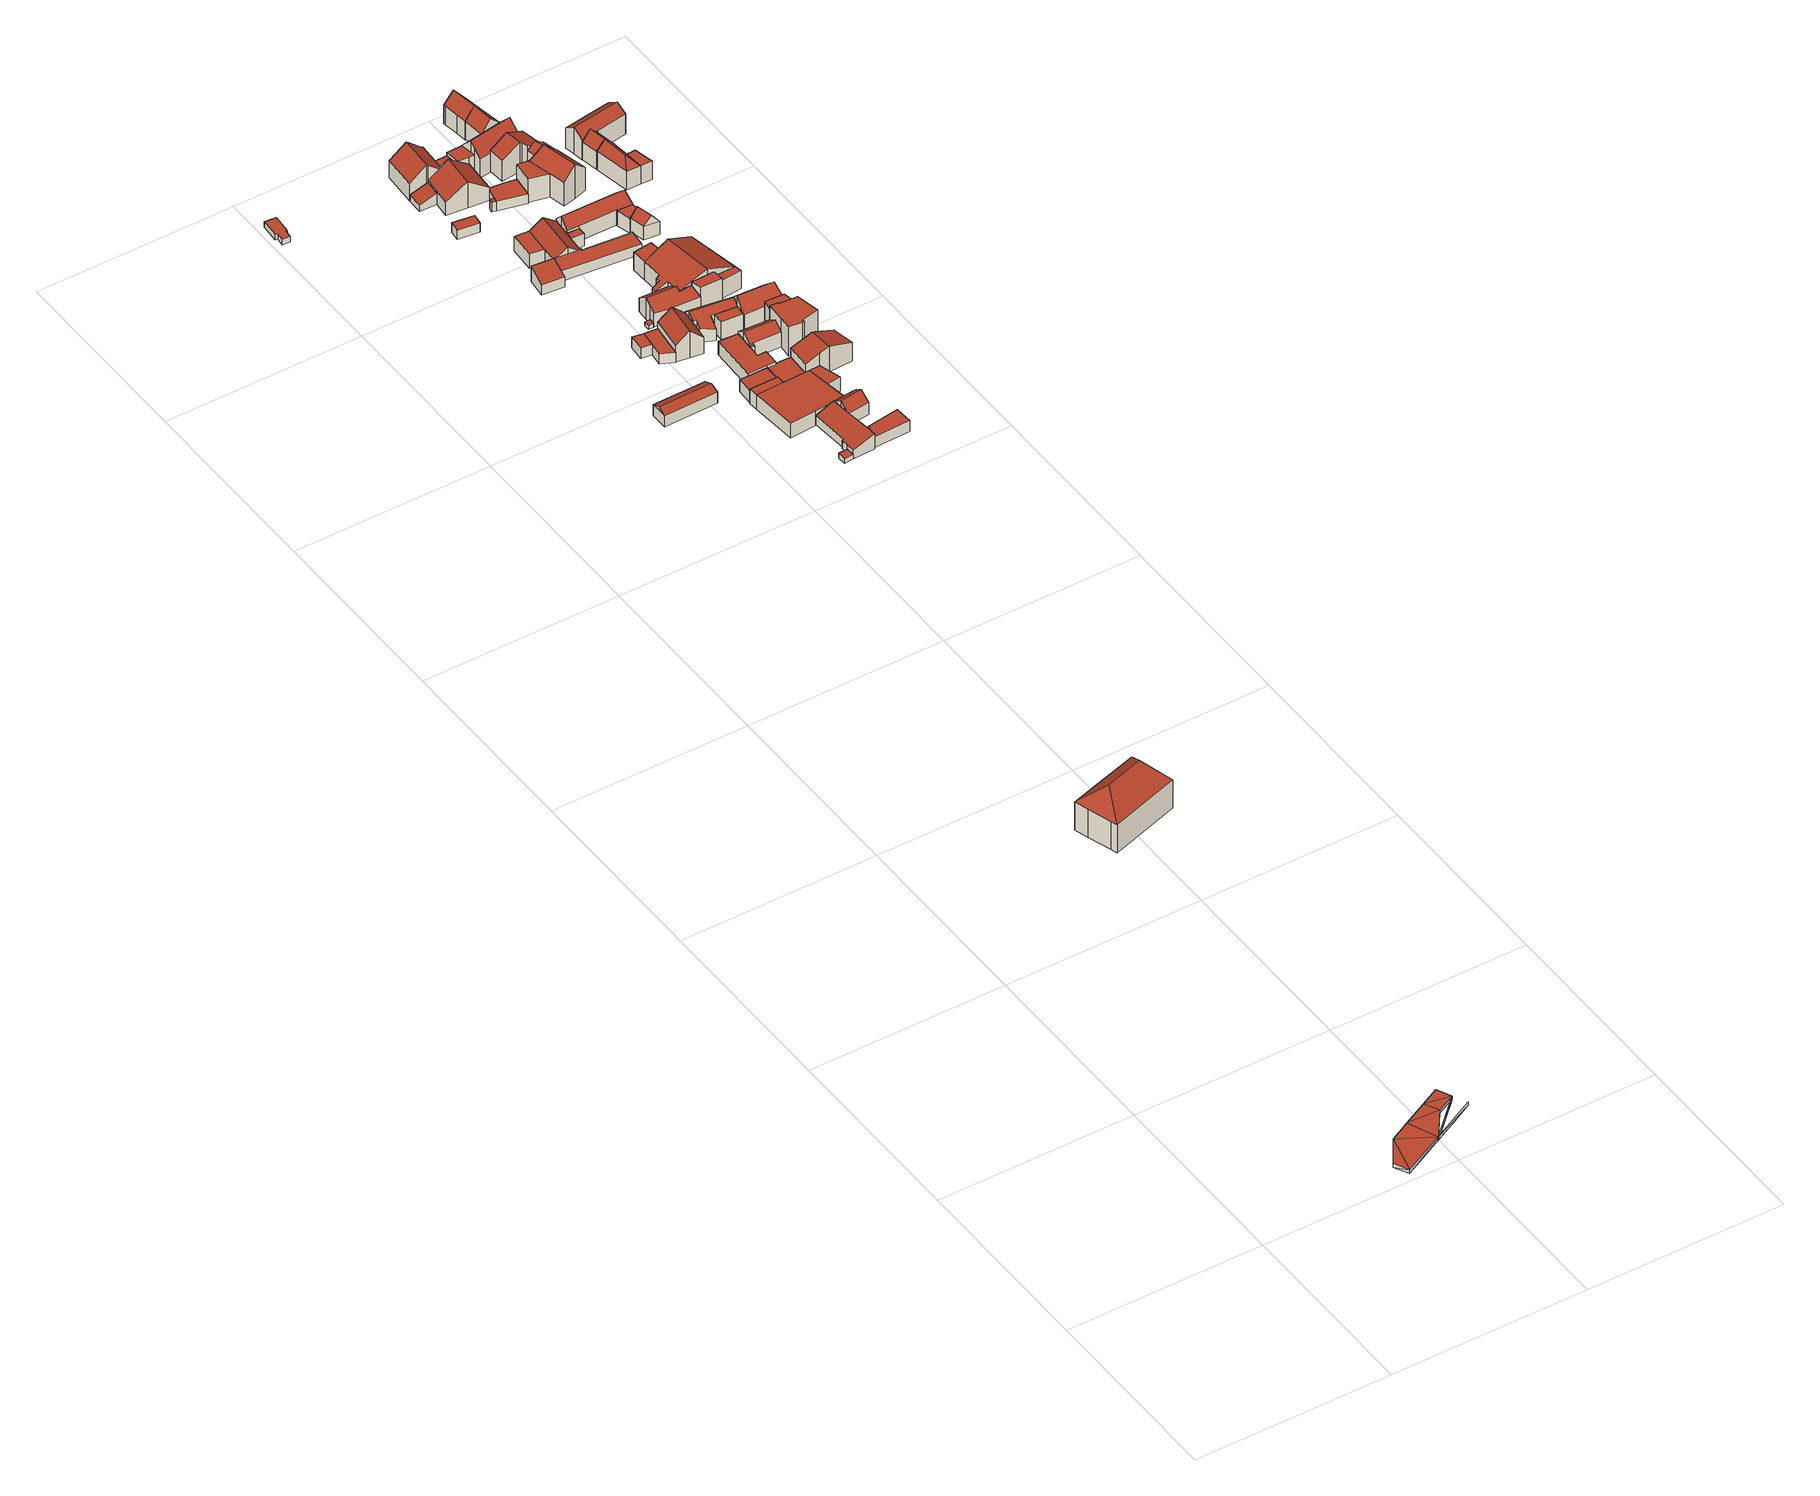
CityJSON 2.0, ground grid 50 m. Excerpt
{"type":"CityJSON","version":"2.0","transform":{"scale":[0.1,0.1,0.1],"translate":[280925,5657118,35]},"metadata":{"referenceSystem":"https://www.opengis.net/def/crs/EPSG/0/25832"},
"CityObjects":{
"building1":{"type":"Building","attributes":{"Geometrietyp2DReferenz":"2000","Gemeindeschluessel":"05370024","function":"53001_1800","roofType":"9999","measuredHeight":1},"geometry":[{"type":"MultiSurface","lod":"2","boundaries":[[[0,1,2]],[[1,3,2]],[[4,5,0]],[[5,1,0]],[[6,7,4]],[[7,5,4]],[[8,9,6]],[[9,7,6]],[[10,11,8]],[[11,9,8]],[[12,13,10]],[[13,11,10]],[[14,15,12]],[[15,13,12]],[[16,17,14]],[[17,15,14]],[[18,19,16]],[[19,17,16]],[[2,3,18]],[[3,19,18]],[[9,11,13]],[[9,13,1]],[[1,13,15]],[[1,15,20]],[[20,15,17]],[[20,17,3]],[[3,17,19]],[[8,12,10]],[[8,0,12]],[[0,14,12]],[[0,21,14]],[[21,16,14]],[[21,2,16]],[[2,18,16]]],"semantics":{"surfaces":[{"type":"WallSurface"},{"type":"GroundSurface"},{"type":"RoofSurface"}],"values":[0,0,0,0,0,0,0,0,0,0,0,0,0,0,0,0,0,0,0,0,1,1,1,1,1,1,1,2,2,2,2,2,2,2]}}]},
"building2":{"type":"Building","attributes":{"Geometrietyp2DReferenz":"3000","Gemeindeschluessel":"05370024","function":"31001_2724","roofType":"3200","measuredHeight":13.13},"address":[{"country":"Germany","locality":"Selfkant","thoroughfareNumber":"1","thoroughfareName":"Zum Haus Millen"}],"geometry":[{"type":"Solid","lod":"2","boundaries":[[[[22,23,24,25]],[[26,27,23,22]],[[28,29,27,26]],[[30,31,29,28]],[[32,33,31,30]],[[34,35,33,32]],[[25,24,35,34]],[[36,25,34,37]],[[34,32,37]],[[37,32,30,28,36]],[[28,26,22,25,36]],[[23,27,29,31,33,35,24]]]],"semantics":{"surfaces":[{"type":"WallSurface"},{"type":"RoofSurface"},{"type":"GroundSurface"}],"values":[[0,0,0,0,0,0,0,1,1,1,1,2]]}}]},
"building3":{"type":"Building","attributes":{"Geometrietyp2DReferenz":"3000","Gemeindeschluessel":"05370024","function":"31001_2723","roofType":"1000","measuredHeight":1.48},"address":[{"country":"Germany","locality":"Selfkant","thoroughfareNumber":"59","thoroughfareName":"Von-Byland-Straße"}],"geometry":[{"type":"Solid","lod":"2","boundaries":[[[[38,39,40,41]],[[42,43,39,38]],[[44,45,43,42]],[[46,47,45,44]],[[48,49,47,46]],[[50,51,49,48]],[[52,53,51,50]],[[41,40,53,52]],[[50,48,46,44,42,38,41,52]],[[39,43,45,47,49,51,53,40]]]],"semantics":{"surfaces":[{"type":"WallSurface"},{"type":"RoofSurface"},{"type":"GroundSurface"}],"values":[[0,0,0,0,0,0,0,0,1,2]]}}]},
"building4":{"type":"Building","attributes":{"Geometrietyp2DReferenz":"3000","Gemeindeschluessel":"05370024","function":"31001_2724","roofType":"3100","measuredHeight":4.02},"address":[{"country":"Germany","locality":"Selfkant","thoroughfareNumber":"47","thoroughfareName":"Von-Byland-Straße"}],"geometry":[{"type":"Solid","lod":"2","boundaries":[[[[54,55,56,57]],[[58,59,55,54]],[[60,61,59,58]],[[57,56,61,60]],[[54,62,58]],[[60,63,57]],[[57,63,62,54]],[[58,62,63,60]],[[55,59,61,56]]]],"semantics":{"surfaces":[{"type":"WallSurface"},{"type":"RoofSurface"},{"type":"GroundSurface"}],"values":[[0,0,0,0,0,0,1,1,2]]}}]},
"building5":{"type":"Building","attributes":{"Geometrietyp2DReferenz":"3000","Gemeindeschluessel":"05370024","function":"31001_2724","roofType":"1000","measuredHeight":2.86},"address":[{"country":"Germany","locality":"Selfkant","thoroughfareNumber":"49","thoroughfareName":"Von-Byland-Straße"}],"geometry":[{"type":"Solid","lod":"2","boundaries":[[[[64,65,66,67]],[[68,69,65,64]],[[70,71,69,68]],[[67,66,71,70]],[[68,64,67,70]],[[65,69,71,66]]]],"semantics":{"surfaces":[{"type":"WallSurface"},{"type":"RoofSurface"},{"type":"GroundSurface"}],"values":[[0,0,0,0,1,2]]}}]},
"building6":{"type":"Building","attributes":{"Geometrietyp2DReferenz":"3000","Gemeindeschluessel":"05370024","function":"31001_2724","roofType":"1000","measuredHeight":1.24},"address":[{"country":"Germany","locality":"Selfkant","thoroughfareNumber":"43","thoroughfareName":"Von-Byland-Straße"}],"geometry":[{"type":"Solid","lod":"2","boundaries":[[[[72,73,74,75]],[[76,77,73,72]],[[78,79,77,76]],[[75,74,79,78]],[[76,72,75,78]],[[73,77,79,74]]]],"semantics":{"surfaces":[{"type":"WallSurface"},{"type":"RoofSurface"},{"type":"GroundSurface"}],"values":[[0,0,0,0,1,2]]}}]},
"building7":{"type":"Building","attributes":{"Geometrietyp2DReferenz":"3000","Gemeindeschluessel":"05370024","function":"51009_1610","roofType":"1000","measuredHeight":2.79},"geometry":[{"type":"Solid","lod":"2","boundaries":[[[[80,81,82,83]],[[84,85,81,80]],[[70,86,85,84]],[[68,87,86,70]],[[83,82,87,68]],[[70,84,80,83,68]],[[81,85,86,87,82]]]],"semantics":{"surfaces":[{"type":"WallSurface"},{"type":"RoofSurface"},{"type":"GroundSurface"}],"values":[[0,0,0,0,0,1,2]]}}]},
"building8":{"type":"Building","attributes":{"Geometrietyp2DReferenz":"3000","Gemeindeschluessel":"05370024","function":"31001_2724","roofType":"2100","measuredHeight":4.51},"address":[{"country":"Germany","locality":"Selfkant","thoroughfareNumber":"51","thoroughfareName":"Von-Byland-Straße"}],"geometry":[{"type":"Solid","lod":"2","boundaries":[[[[88,89,90,91]],[[92,93,89,88]],[[94,95,93,92]],[[96,97,95,94]],[[91,90,97,96]],[[94,92,88,91,96]],[[89,93,95,97,90]]]],"semantics":{"surfaces":[{"type":"WallSurface"},{"type":"RoofSurface"},{"type":"GroundSurface"}],"values":[[0,0,0,0,0,1,2]]}}]},
"building9":{"type":"Building","attributes":{"Geometrietyp2DReferenz":"3000","Gemeindeschluessel":"05370024","function":"31001_2723","roofType":"1000","measuredHeight":3.32},"address":[{"country":"Germany","locality":"Selfkant","thoroughfareNumber":"45","thoroughfareName":"Von-Byland-Straße"}],"geometry":[{"type":"Solid","lod":"2","boundaries":[[[[98,99,100,101]],[[102,103,99,98]],[[104,105,103,102]],[[106,107,105,104]],[[101,100,107,106]],[[104,102,98,101,106]],[[99,103,105,107,100]]]],"semantics":{"surfaces":[{"type":"WallSurface"},{"type":"RoofSurface"},{"type":"GroundSurface"}],"values":[[0,0,0,0,0,1,2]]}}]},
"building10":{"type":"Building","attributes":{"Geometrietyp2DReferenz":"3000","Gemeindeschluessel":"05370024","function":"31001_2463","roofType":"1000","measuredHeight":2.64},"address":[{"country":"Germany","locality":"Selfkant","thoroughfareNumber":"55","thoroughfareName":"Von-Byland-Straße"}],"geometry":[{"type":"Solid","lod":"2","boundaries":[[[[108,109,110,111]],[[112,113,109,108]],[[114,115,113,112]],[[111,110,115,114]],[[112,108,111,114]],[[109,113,115,110]]]],"semantics":{"surfaces":[{"type":"WallSurface"},{"type":"RoofSurface"},{"type":"GroundSurface"}],"values":[[0,0,0,0,1,2]]}}]},
"building11":{"type":"Building","attributes":{"Geometrietyp2DReferenz":"3000","Gemeindeschluessel":"05370024","function":"31001_2721","roofType":"3100","measuredHeight":7.62},"address":[{"country":"Germany","locality":"Selfkant","thoroughfareNumber":"49","thoroughfareName":"Von-Byland-Straße"}],"geometry":[{"type":"Solid","lod":"2","boundaries":[[[[116,117,118,119]],[[120,121,117,116]],[[122,123,121,120]],[[124,125,123,122]],[[126,127,125,124]],[[128,129,127,126]],[[119,118,129,128]],[[128,126,124,122,119]],[[120,116,119,122]],[[117,121,123,125,127,129,118]]]],"semantics":{"surfaces":[{"type":"WallSurface"},{"type":"RoofSurface"},{"type":"GroundSurface"}],"values":[[0,0,0,0,0,0,0,1,1,2]]}}]},
"building12":{"type":"Building","attributes":{"Geometrietyp2DReferenz":"3000","Gemeindeschluessel":"05370024","function":"31001_2724","roofType":"2100","measuredHeight":4.19},"address":[{"country":"Germany","locality":"Selfkant","thoroughfareNumber":"43","thoroughfareName":"Von-Byland-Straße"}],"geometry":[{"type":"Solid","lod":"2","boundaries":[[[[130,131,132,133]],[[134,135,131,130]],[[136,137,135,134]],[[138,139,137,136]],[[140,141,139,138]],[[142,143,141,140]],[[144,145,143,142]],[[146,147,145,144]],[[133,132,147,146]],[[144,142,140,138,136,134,130,133,146]],[[131,135,137,139,141,143,145,147,132]]]],"semantics":{"surfaces":[{"type":"WallSurface"},{"type":"RoofSurface"},{"type":"GroundSurface"}],"values":[[0,0,0,0,0,0,0,0,0,1,2]]}}]},
"building13":{"type":"Building","attributes":{"Geometrietyp2DReferenz":"3000","Gemeindeschluessel":"05370024","function":"31001_2724","roofType":"9999","measuredHeight":1.06},"address":[{"country":"Germany","locality":"Selfkant","thoroughfareNumber":"51","thoroughfareName":"Von-Byland-Straße"}],"geometry":[{"type":"Solid","lod":"2","boundaries":[[[[148,149,150,151]],[[149,152,153,150]],[[148,154,152,149]],[[151,155,154,148]],[[150,153,155,151]],[[152,154,155,153]]]],"semantics":{"surfaces":[{"type":"RoofSurface"},{"type":"WallSurface"},{"type":"GroundSurface"}],"values":[[0,1,1,1,1,2]]}}]},
"building14":{"type":"Building","attributes":{"Geometrietyp2DReferenz":"3000","Gemeindeschluessel":"05370024","function":"31001_2724","roofType":"2100","measuredHeight":3.15},"address":[{"country":"Germany","locality":"Selfkant","thoroughfareNumber":"57","thoroughfareName":"Von-Byland-Straße"}],"geometry":[{"type":"Solid","lod":"2","boundaries":[[[[156,157,158,159]],[[160,161,157,156]],[[162,163,161,160]],[[159,158,163,162]],[[160,156,159,162]],[[157,161,163,158]]]],"semantics":{"surfaces":[{"type":"WallSurface"},{"type":"RoofSurface"},{"type":"GroundSurface"}],"values":[[0,0,0,0,1,2]]}}]},
"building15":{"type":"Building","attributes":{"Gemeindeschluessel":"05370024","Geometrietyp2DReferenz":"3000","function":"31001_2724"},"address":[{"country":"Germany","locality":"Selfkant","thoroughfareNumber":"45","thoroughfareName":"Von-Byland-Straße"}],"children":["building15-1","building15-2","building15-3"]},
"building15-1":{"type":"BuildingPart","attributes":{"roofType":"1000","measuredHeight":4.08},"parents":["building15"],"geometry":[{"type":"Solid","lod":"2","boundaries":[[[[164,165,166,167]],[[168,169,165,164]],[[170,171,169,168]],[[172,173,171,170]],[[174,175,176,177]],[[178,179,175,174]],[[167,166,180,181]],[[178,174,177,172,170,168,164,167,181]],[[165,169,171,173,176,175,179,180,166]],[[177,176,173,172]],[[181,180,179,178]]]],"semantics":{"surfaces":[{"type":"WallSurface"},{"type":"RoofSurface"},{"type":"GroundSurface"},{"type":"ClosureSurface"}],"values":[[0,0,0,0,0,0,0,1,2,3,3]]}}]},
"building15-2":{"type":"BuildingPart","attributes":{"roofType":"1000","measuredHeight":4.08},"parents":["building15"],"geometry":[{"type":"Solid","lod":"2","boundaries":[[[[182,183,184,185]],[[177,176,183,182]],[[185,184,173,172]],[[177,182,185,172]],[[183,176,173,184]],[[172,173,176,177]]]],"semantics":{"surfaces":[{"type":"WallSurface"},{"type":"RoofSurface"},{"type":"GroundSurface"},{"type":"ClosureSurface"}],"values":[[0,0,0,1,2,3]]}}]},
"building15-3":{"type":"BuildingPart","attributes":{"roofType":"1000","measuredHeight":4.08},"parents":["building15"],"geometry":[{"type":"Solid","lod":"2","boundaries":[[[[186,187,179,178]],[[188,189,187,186]],[[181,180,189,188]],[[188,186,178,181]],[[187,189,180,179]],[[178,179,180,181]]]],"semantics":{"surfaces":[{"type":"WallSurface"},{"type":"RoofSurface"},{"type":"GroundSurface"},{"type":"ClosureSurface"}],"values":[[0,0,0,1,2,3]]}}]},
"building16":{"type":"Building","attributes":{"Geometrietyp2DReferenz":"3000","Gemeindeschluessel":"05370024","function":"31001_2120","roofType":"1000","measuredHeight":3.76},"address":[{"country":"Germany","locality":"Selfkant","thoroughfareNumber":"47","thoroughfareName":"Von-Byland-Straße"}],"geometry":[{"type":"Solid","lod":"2","boundaries":[[[[190,191,192,193]],[[194,195,191,190]],[[196,197,195,194]],[[198,199,197,196]],[[200,201,199,198]],[[202,203,201,200]],[[204,205,203,202]],[[206,207,205,204]],[[208,209,207,206]],[[210,211,209,208]],[[193,192,211,210]],[[208,206,204,202,200,198,196,194,190,193,210]],[[191,195,197,199,201,203,205,207,209,211,192]]]],"semantics":{"surfaces":[{"type":"WallSurface"},{"type":"RoofSurface"},{"type":"GroundSurface"}],"values":[[0,0,0,0,0,0,0,0,0,0,0,1,2]]}}]},
"building17":{"type":"Building","attributes":{"Gemeindeschluessel":"05370024","Geometrietyp2DReferenz":"3000","function":"31001_2724"},"address":[{"country":"Germany","locality":"Selfkant","thoroughfareNumber":"53","thoroughfareName":"Von-Byland-Straße"}],"children":["building17-1","building17-2"]},
"building17-1":{"type":"BuildingPart","attributes":{"roofType":"3100","measuredHeight":6.55},"parents":["building17"],"geometry":[{"type":"Solid","lod":"2","boundaries":[[[[212,213,214,215]],[[216,217,213,212]],[[218,219,220,221]],[[222,223,219,218]],[[224,225,223,222]],[[226,227,225,224]],[[228,229,227,226]],[[215,214,229,228]],[[221,216,212,215,218]],[[228,226,224,222,218,215]],[[213,217,220,219,223,225,227,229,214]],[[221,220,217,216]]]],"semantics":{"surfaces":[{"type":"WallSurface"},{"type":"RoofSurface"},{"type":"GroundSurface"},{"type":"ClosureSurface"}],"values":[[0,0,0,0,0,0,0,0,1,1,2,3]]}}]},
"building17-2":{"type":"BuildingPart","attributes":{"roofType":"1000","measuredHeight":4.12},"parents":["building17"],"geometry":[{"type":"Solid","lod":"2","boundaries":[[[[230,231,232,233]],[[221,220,231,230]],[[233,232,217,216]],[[221,230,233,216]],[[231,220,217,232]],[[216,217,220,221]]]],"semantics":{"surfaces":[{"type":"WallSurface"},{"type":"RoofSurface"},{"type":"GroundSurface"},{"type":"ClosureSurface"}],"values":[[0,0,0,1,2,3]]}}]},
"building18":{"type":"Building","attributes":{"Geometrietyp2DReferenz":"3000","Gemeindeschluessel":"05370024","function":"31001_2723","roofType":"1000","measuredHeight":2.96},"address":[{"country":"Germany","locality":"Selfkant","thoroughfareNumber":"45","thoroughfareName":"Von-Byland-Straße"}],"geometry":[{"type":"Solid","lod":"2","boundaries":[[[[102,234,235,104]],[[236,237,234,102]],[[238,239,237,236]],[[240,241,239,238]],[[242,243,241,240]],[[244,245,243,242]],[[104,235,245,244]],[[242,240,238,236,102,104,244]],[[234,237,239,241,243,245,235]]]],"semantics":{"surfaces":[{"type":"WallSurface"},{"type":"RoofSurface"},{"type":"GroundSurface"}],"values":[[0,0,0,0,0,0,0,1,2]]}}]},
"building19":{"type":"Building","attributes":{"Geometrietyp2DReferenz":"3000","Gemeindeschluessel":"05370024","function":"31001_2120","roofType":"1000","measuredHeight":3.06},"address":[{"country":"Germany","locality":"Selfkant","thoroughfareNumber":"43","thoroughfareName":"Von-Byland-Straße"}],"geometry":[{"type":"Solid","lod":"2","boundaries":[[[[246,247,248,249]],[[250,251,247,246]],[[252,253,251,250]],[[254,255,253,252]],[[256,257,255,254]],[[249,248,257,256]],[[254,252,250,246,249,256]],[[247,251,253,255,257,248]]]],"semantics":{"surfaces":[{"type":"WallSurface"},{"type":"RoofSurface"},{"type":"GroundSurface"}],"values":[[0,0,0,0,0,0,1,2]]}}]},
"building20":{"type":"Building","attributes":{"Geometrietyp2DReferenz":"3000","Gemeindeschluessel":"05370024","function":"31001_2723","roofType":"3100","measuredHeight":5.3},"address":[{"country":"Germany","locality":"Selfkant","thoroughfareNumber":"43","thoroughfareName":"Von-Byland-Straße"}],"geometry":[{"type":"Solid","lod":"2","boundaries":[[[[258,259,260,261]],[[262,263,259,258]],[[264,265,263,262]],[[266,267,265,264]],[[268,269,267,266]],[[270,271,269,268]],[[272,273,271,270]],[[261,260,273,272]],[[268,266,264,262,258,270]],[[261,272,270,258]],[[259,263,265,267,269,271,273,260]]]],"semantics":{"surfaces":[{"type":"WallSurface"},{"type":"RoofSurface"},{"type":"GroundSurface"}],"values":[[0,0,0,0,0,0,0,0,1,1,2]]}}]},
"building21":{"type":"Building","attributes":{"Geometrietyp2DReferenz":"3000","Gemeindeschluessel":"05370024","function":"31001_2724","roofType":"1000","measuredHeight":3.64},"address":[{"country":"Germany","locality":"Selfkant","thoroughfareNumber":"47","thoroughfareName":"Von-Byland-Straße"}],"geometry":[{"type":"Solid","lod":"2","boundaries":[[[[274,275,276,277]],[[278,279,275,274]],[[280,281,279,278]],[[277,276,281,280]],[[278,274,277,280]],[[275,279,281,276]]]],"semantics":{"surfaces":[{"type":"WallSurface"},{"type":"RoofSurface"},{"type":"GroundSurface"}],"values":[[0,0,0,0,1,2]]}}]},
"building22":{"type":"Building","attributes":{"Gemeindeschluessel":"05370024","Geometrietyp2DReferenz":"3000","function":"31001_2724"},"address":[{"country":"Germany","locality":"Selfkant","thoroughfareNumber":"59","thoroughfareName":"Von-Byland-Straße"}],"children":["building22-1","building22-2"]},
"building22-1":{"type":"BuildingPart","attributes":{"roofType":"3100","measuredHeight":8.22},"parents":["building22"],"geometry":[{"type":"Solid","lod":"2","boundaries":[[[[282,283,157,284]],[[285,158,283,282]],[[286,287,158,285]],[[288,289,287,286]],[[290,291,289,288]],[[292,293,291,290]],[[294,295,293,292]],[[296,297,295,294]],[[298,299,297,296]],[[284,157,300,301]],[[288,286,285,282,290]],[[284,301,298,296,294,292,290,282]],[[283,158,287,289,291,293,295,297,299,300,157]],[[301,300,299,298]]]],"semantics":{"surfaces":[{"type":"WallSurface"},{"type":"RoofSurface"},{"type":"GroundSurface"},{"type":"ClosureSurface"}],"values":[[0,0,0,0,0,0,0,0,0,0,1,1,2,3]]}}]},
"building22-2":{"type":"BuildingPart","attributes":{"roofType":"1000","measuredHeight":4.81},"parents":["building22"],"geometry":[{"type":"Solid","lod":"2","boundaries":[[[[302,303,299,298]],[[304,305,303,302]],[[301,300,305,304]],[[302,298,301,304]],[[299,303,305,300]],[[298,299,300,301]]]],"semantics":{"surfaces":[{"type":"WallSurface"},{"type":"RoofSurface"},{"type":"GroundSurface"},{"type":"ClosureSurface"}],"values":[[0,0,0,1,2,3]]}}]},
"building23":{"type":"Building","attributes":{"Geometrietyp2DReferenz":"3000","Gemeindeschluessel":"05370024","function":"31001_2724","roofType":"3100","measuredHeight":6.03},"address":[{"country":"Germany","locality":"Selfkant","thoroughfareNumber":"51","thoroughfareName":"Von-Byland-Straße"}],"geometry":[{"type":"Solid","lod":"2","boundaries":[[[[306,307,308,309]],[[310,311,307,306]],[[312,313,311,310]],[[314,315,313,312]],[[316,317,315,314]],[[318,319,317,316]],[[320,321,319,318]],[[322,323,321,320]],[[324,325,323,322]],[[326,327,325,324]],[[309,308,327,326]],[[310,306,309,326,324,322,320,312]],[[318,316,314,312,320]],[[307,311,313,315,317,319,321,323,325,327,308]]]],"semantics":{"surfaces":[{"type":"WallSurface"},{"type":"RoofSurface"},{"type":"GroundSurface"}],"values":[[0,0,0,0,0,0,0,0,0,0,0,1,1,2]]}}]},
"building24":{"type":"Building","attributes":{"Geometrietyp2DReferenz":"3000","Gemeindeschluessel":"05370024","function":"31001_2721","roofType":"3100","measuredHeight":7.38},"address":[{"country":"Germany","locality":"Selfkant","thoroughfareNumber":"57","thoroughfareName":"Von-Byland-Straße"}],"geometry":[{"type":"Solid","lod":"2","boundaries":[[[[328,329,330,331]],[[332,333,329,328]],[[334,335,333,332]],[[336,337,335,334]],[[338,339,337,336]],[[340,341,339,338]],[[342,343,341,340]],[[344,345,343,342]],[[331,330,345,344]],[[334,332,328,331,336]],[[344,342,340,338,336,331]],[[329,333,335,337,339,341,343,345,330]]]],"semantics":{"surfaces":[{"type":"WallSurface"},{"type":"RoofSurface"},{"type":"GroundSurface"}],"values":[[0,0,0,0,0,0,0,0,0,1,1,2]]}}]},
"building25":{"type":"Building","attributes":{"Geometrietyp2DReferenz":"3000","Gemeindeschluessel":"05370024","function":"31001_2723","roofType":"1000","measuredHeight":2.7},"address":[{"country":"Germany","locality":"Selfkant","thoroughfareNumber":"55","thoroughfareName":"Von-Byland-Straße"}],"geometry":[{"type":"Solid","lod":"2","boundaries":[[[[346,347,348,349]],[[350,351,347,346]],[[352,353,351,350]],[[349,348,353,352]],[[350,346,349,352]],[[347,351,353,348]]]],"semantics":{"surfaces":[{"type":"WallSurface"},{"type":"RoofSurface"},{"type":"GroundSurface"}],"values":[[0,0,0,0,1,2]]}}]},
"building26":{"type":"Building","attributes":{"Gemeindeschluessel":"05370024","Geometrietyp2DReferenz":"3000","function":"31001_2724"},"address":[{"country":"Germany","locality":"Selfkant","thoroughfareNumber":"49","thoroughfareName":"Von-Byland-Straße"}],"children":["building26-1","building26-2"]},
"building26-1":{"type":"BuildingPart","attributes":{"roofType":"3100","measuredHeight":6.32},"parents":["building26"],"geometry":[{"type":"Solid","lod":"2","boundaries":[[[[354,355,356,357]],[[358,359,355,354]],[[360,361,359,358]],[[362,363,361,360]],[[364,365,363,362]],[[366,367,368,369]],[[370,371,367,366]],[[372,373,371,370]],[[374,375,373,372]],[[357,356,375,374]],[[357,374,372,370,366,369,364,362,354]],[[360,358,354,362]],[[355,359,361,363,365,368,367,371,373,375,356]],[[369,368,365,364]]]],"semantics":{"surfaces":[{"type":"WallSurface"},{"type":"RoofSurface"},{"type":"GroundSurface"},{"type":"ClosureSurface"}],"values":[[0,0,0,0,0,0,0,0,0,0,1,1,2,3]]}}]},
"building26-2":{"type":"BuildingPart","attributes":{"roofType":"1000","measuredHeight":5.01},"parents":["building26"],"geometry":[{"type":"Solid","lod":"2","boundaries":[[[[369,368,376,377]],[[378,379,365,364]],[[377,376,379,378]],[[364,369,377,378]],[[368,365,379,376]],[[364,365,368,369]]]],"semantics":{"surfaces":[{"type":"WallSurface"},{"type":"RoofSurface"},{"type":"GroundSurface"},{"type":"ClosureSurface"}],"values":[[0,0,0,1,2,3]]}}]},
"building27":{"type":"Building","attributes":{"Geometrietyp2DReferenz":"3000","Gemeindeschluessel":"05370024","function":"31001_2723","roofType":"2100","measuredHeight":4.24},"address":[{"country":"Germany","locality":"Selfkant","thoroughfareNumber":"51","thoroughfareName":"Von-Byland-Straße"}],"geometry":[{"type":"Solid","lod":"2","boundaries":[[[[380,381,382,94]],[[383,384,381,380]],[[385,386,384,383]],[[387,388,386,385]],[[389,390,388,387]],[[94,382,390,389]],[[387,385,383,380,94,389]],[[381,384,386,388,390,382]]]],"semantics":{"surfaces":[{"type":"WallSurface"},{"type":"RoofSurface"},{"type":"GroundSurface"}],"values":[[0,0,0,0,0,0,1,2]]}}]},
"building28":{"type":"Building","attributes":{"Geometrietyp2DReferenz":"3000","Gemeindeschluessel":"05370024","function":"31001_2723","roofType":"1000","measuredHeight":3.57},"address":[{"country":"Germany","locality":"Selfkant","thoroughfareNumber":"53","thoroughfareName":"Von-Byland-Straße"}],"geometry":[{"type":"Solid","lod":"2","boundaries":[[[[391,392,393,394]],[[395,396,392,391]],[[397,398,396,395]],[[394,393,398,397]],[[395,391,394,397]],[[392,396,398,393]]]],"semantics":{"surfaces":[{"type":"WallSurface"},{"type":"RoofSurface"},{"type":"GroundSurface"}],"values":[[0,0,0,0,1,2]]}}]},
"building29":{"type":"Building","attributes":{"Geometrietyp2DReferenz":"3000","Gemeindeschluessel":"05370024","function":"31001_2724","roofType":"1000","measuredHeight":2.75},"address":[{"country":"Germany","locality":"Selfkant","thoroughfareNumber":"55","thoroughfareName":"Von-Byland-Straße"}],"geometry":[{"type":"Solid","lod":"2","boundaries":[[[[399,400,351,350]],[[401,402,400,399]],[[403,404,402,401]],[[405,406,404,403]],[[352,353,406,405]],[[350,351,353,352]],[[405,403,401,399,350,352]],[[400,402,404,406,353,351]]]],"semantics":{"surfaces":[{"type":"WallSurface"},{"type":"RoofSurface"},{"type":"GroundSurface"}],"values":[[0,0,0,0,0,0,1,2]]}}]},
"building30":{"type":"Building","attributes":{"Gemeindeschluessel":"05370024","Geometrietyp2DReferenz":"3000","function":"31001_1010"},"address":[{"country":"Germany","locality":"Selfkant","thoroughfareNumber":"47","thoroughfareName":"Von-Byland-Straße"}],"children":["building30-1","building30-2"]},
"building30-1":{"type":"BuildingPart","attributes":{"roofType":"1000","measuredHeight":8.22},"parents":["building30"],"geometry":[{"type":"MultiSurface","lod":"2","boundaries":[[[407,408,409,410]],[[411,412,408,407]],[[413,414,412,411]],[[415,416,417,418]],[[419,420,416,415]],[[421,422,420,419]],[[423,424,422,421]],[[425,426,424,423]],[[427,428,426,425]],[[410,409,428,427]],[[425,423,421,419,415,418,413,411,407,410,427]],[[408,412,414,417,416,420,422,424,426,428,409]],[[413,418,429,430,431]],[[417,432,430,429]],[[431,430,432,414]]],"semantics":{"surfaces":[{"type":"WallSurface"},{"type":"RoofSurface"},{"type":"GroundSurface"},{"type":"ClosureSurface"}],"values":[0,0,0,0,0,0,0,0,0,0,1,2,0,3,3]}}]},
"building30-2":{"type":"BuildingPart","attributes":{"roofType":"3100","measuredHeight":5.86},"parents":["building30"],"geometry":[{"type":"Solid","lod":"2","boundaries":[[[[433,434,435,436]],[[437,438,434,433]],[[439,440,438,437]],[[441,442,440,439]],[[429,417,442,441]],[[436,435,414,431]],[[433,436,431,430,437]],[[429,441,439,437,430]],[[434,438,440,442,417,432,414,435]],[[430,432,417,429]],[[430,431,414,432]]]],"semantics":{"surfaces":[{"type":"WallSurface"},{"type":"RoofSurface"},{"type":"GroundSurface"},{"type":"ClosureSurface"}],"values":[[0,0,0,0,0,0,1,1,2,3,3]]}}]},
"building31":{"type":"Building","attributes":{"Geometrietyp2DReferenz":"3000","Gemeindeschluessel":"05370024","function":"31001_2723","roofType":"3100","measuredHeight":7.3},"address":[{"country":"Germany","locality":"Selfkant","thoroughfareNumber":"45","thoroughfareName":"Von-Byland-Straße"}],"geometry":[{"type":"Solid","lod":"2","boundaries":[[[[443,444,445,446]],[[447,448,444,443]],[[449,450,448,447]],[[451,452,450,449]],[[453,454,452,451]],[[455,456,454,453]],[[457,458,456,455]],[[446,445,458,457]],[[449,447,443,446,451]],[[457,455,453,451,446]],[[444,448,450,452,454,456,458,445]]]],"semantics":{"surfaces":[{"type":"WallSurface"},{"type":"RoofSurface"},{"type":"GroundSurface"}],"values":[[0,0,0,0,0,0,0,0,1,1,2]]}}]},
"building32":{"type":"Building","attributes":{"Gemeindeschluessel":"05370024","Geometrietyp2DReferenz":"3000","function":"31001_1010"},"address":[{"country":"Germany","locality":"Selfkant","thoroughfareNumber":"51","thoroughfareName":"Von-Byland-Straße"}],"children":["building32-1","building32-2","building32-3","building32-4"]},
"building32-1":{"type":"BuildingPart","attributes":{"roofType":"3100","measuredHeight":7.99},"parents":["building32"],"geometry":[{"type":"MultiSurface","lod":"2","boundaries":[[[459,460,461,462]],[[463,464,460,459]],[[316,465,464,463]],[[466,467,465,316]],[[468,469,467,466]],[[470,471,469,468]],[[472,473,471,470]],[[474,475,473,472]],[[476,477,478,479]],[[480,481,477,476]],[[482,483,481,480]],[[479,474,472,470,468,466,316,463,459,462,484,476]],[[482,480,476,484]],[[461,460,464,465,467,469,471,473,475,478,477,481,483,485]],[[484,462,486]],[[486,462,461,485]],[[479,487,474]],[[487,478,475,474]],[[484,486,488,489,482]],[[482,489,490,483]],[[489,488,486,485,490]]],"semantics":{"surfaces":[{"type":"WallSurface"},{"type":"RoofSurface"},{"type":"GroundSurface"},{"type":"ClosureSurface"}],"values":[0,0,0,0,0,0,0,0,0,0,0,1,1,2,0,3,0,3,0,3,3]}}]},
"building32-2":{"type":"BuildingPart","attributes":{"roofType":"1000","measuredHeight":5.13},"parents":["building32"],"geometry":[{"type":"Solid","lod":"2","boundaries":[[[[491,492,493,494]],[[487,478,492,491]],[[494,493,475,474]],[[487,491,494,474]],[[492,478,475,493]],[[487,474,475,478]]]],"semantics":{"surfaces":[{"type":"WallSurface"},{"type":"RoofSurface"},{"type":"GroundSurface"},{"type":"ClosureSurface"}],"values":[[0,0,0,1,2,3]]}}]},
"building32-3":{"type":"BuildingPart","attributes":{"roofType":"1000","measuredHeight":5.13},"parents":["building32"],"geometry":[{"type":"Solid","lod":"2","boundaries":[[[[495,496,483,482]],[[497,498,496,495]],[[495,482,489,497]],[[483,496,498,490]],[[489,482,483,490]],[[497,489,490,498]]]],"semantics":{"surfaces":[{"type":"WallSurface"},{"type":"RoofSurface"},{"type":"GroundSurface"},{"type":"ClosureSurface"}],"values":[[0,0,1,2,3,3]]}}]},
"building32-4":{"type":"BuildingPart","attributes":{"roofType":"1000","measuredHeight":6.34},"parents":["building32"],"geometry":[{"type":"MultiSurface","lod":"2","boundaries":[[[499,500,498,501]],[[502,503,500,499]],[[462,461,503,502]],[[499,501,488,462,502]],[[490,498,500,503,461]],[[462,486,485,461]],[[486,488,489,490,485]],[[488,501,497,489]],[[498,490,489,497]]],"semantics":{"surfaces":[{"type":"WallSurface"},{"type":"RoofSurface"},{"type":"GroundSurface"},{"type":"ClosureSurface"}],"values":[0,0,0,1,2,3,3,0,3]}}]},
"building33":{"type":"Building","attributes":{"Gemeindeschluessel":"05370024","Geometrietyp2DReferenz":"3000","function":"31001_1010"},"address":[{"country":"Germany","locality":"Selfkant","thoroughfareNumber":"53","thoroughfareName":"Von-Byland-Straße"}],"children":["building33-1","building33-2","building33-3"]},
"building33-1":{"type":"BuildingPart","attributes":{"roofType":"3100","measuredHeight":6.53},"parents":["building33"],"geometry":[{"type":"Solid","lod":"2","boundaries":[[[[504,505,506,507]],[[508,392,505,504]],[[509,393,392,508]],[[510,511,393,509]],[[512,513,511,510]],[[514,515,513,512]],[[516,517,515,514]],[[518,519,517,516]],[[520,521,519,518]],[[509,508,504,507,520,518,516,510]],[[514,512,510,516]],[[506,505,392,393,511,513,515,517,519,521]],[[507,506,521,520]]]],"semantics":{"surfaces":[{"type":"WallSurface"},{"type":"RoofSurface"},{"type":"GroundSurface"},{"type":"ClosureSurface"}],"values":[[0,0,0,0,0,0,0,0,0,1,1,2,3]]}}]},
"building33-2":{"type":"BuildingPart","attributes":{"roofType":"1000","measuredHeight":4.23},"parents":["building33"],"geometry":[{"type":"MultiSurface","lod":"2","boundaries":[[[522,523,521,520]],[[507,506,524,525]],[[522,520,507,525]],[[521,523,524,506]],[[520,521,506,507]],[[526,527,524,523]],[[522,525,527,526]]],"semantics":{"surfaces":[{"type":"WallSurface"},{"type":"RoofSurface"},{"type":"GroundSurface"},{"type":"ClosureSurface"}],"values":[0,0,1,2,3,0,3]}}]},
"building33-3":{"type":"BuildingPart","attributes":{"roofType":"3100","measuredHeight":6.2},"address":[{"country":"Germany","locality":"Selfkant","thoroughfareNumber":"53","thoroughfareName":"Von-Byland-Straße"}],"parents":["building33"],"geometry":[{"type":"MultiSurface","lod":"2","boundaries":[[[528,527,529,530]],[[531,532,526,533]],[[530,529,532,531]],[[528,534,533]],[[531,535,530]],[[530,535,534,528]],[[533,534,535,531]],[[527,526,532,529]],[[528,533,522,525]],[[526,527,525,522]]],"semantics":{"surfaces":[{"type":"WallSurface"},{"type":"RoofSurface"},{"type":"GroundSurface"},{"type":"ClosureSurface"}],"values":[0,0,0,0,0,1,1,2,0,3]}}]},
"building34":{"type":"Building","attributes":{"Geometrietyp2DReferenz":"3000","Gemeindeschluessel":"05370024","function":"31001_1010","roofType":"3100","measuredHeight":7.54},"address":[{"country":"Germany","locality":"Selfkant","thoroughfareNumber":"49","thoroughfareName":"Von-Byland-Straße"}],"geometry":[{"type":"Solid","lod":"2","boundaries":[[[[536,537,538,539]],[[540,541,537,536]],[[542,543,541,540]],[[544,545,543,542]],[[546,547,545,544]],[[548,549,547,546]],[[550,551,549,548]],[[552,553,551,550]],[[539,538,553,552]],[[536,539,552,550,548,540]],[[546,544,542,540,548]],[[537,541,543,545,547,549,551,553,538]]]],"semantics":{"surfaces":[{"type":"WallSurface"},{"type":"RoofSurface"},{"type":"GroundSurface"}],"values":[[0,0,0,0,0,0,0,0,0,1,1,2]]}}]},
"building35":{"type":"Building","attributes":{"Geometrietyp2DReferenz":"3000","Gemeindeschluessel":"05370024","function":"51009_1610","roofType":"1000","measuredHeight":5.79},"geometry":[{"type":"Solid","lod":"2","boundaries":[[[[554,555,556,557]],[[558,559,555,554]],[[560,561,559,558]],[[562,563,561,560]],[[564,565,563,562]],[[557,556,565,564]],[[562,560,558,554,557,564]],[[555,559,561,563,565,556]]]],"semantics":{"surfaces":[{"type":"WallSurface"},{"type":"RoofSurface"},{"type":"GroundSurface"}],"values":[[0,0,0,0,0,0,1,2]]}}]},
"building36":{"type":"Building","attributes":{"Gemeindeschluessel":"05370024","Geometrietyp2DReferenz":"3000","function":"31001_1220"},"address":[{"country":"Germany","locality":"Selfkant","thoroughfareNumber":"59","thoroughfareName":"Von-Byland-Straße"}],"children":["building36-1","building36-2"]},
"building36-1":{"type":"BuildingPart","attributes":{"roofType":"3100","measuredHeight":8.56},"parents":["building36"],"geometry":[{"type":"MultiSurface","lod":"2","boundaries":[[[566,567,568,569]],[[570,571,567,566]],[[572,573,574,575]],[[576,577,573,572]],[[578,579,577,576]],[[580,581,579,578]],[[582,583,581,580]],[[584,585,583,582]],[[586,587,585,584]],[[569,568,587,586]],[[570,566,569,586,584,582,580,588]],[[578,576,572,575,588,580]],[[567,571,589,574,573,577,579,581,583,585,587,568]],[[588,590,591,570]],[[591,590,589,571]],[[588,575,574,575,590]],[[589,590,575,574]]],"semantics":{"surfaces":[{"type":"WallSurface"},{"type":"RoofSurface"},{"type":"GroundSurface"},{"type":"ClosureSurface"}],"values":[0,0,0,0,0,0,0,0,0,0,1,1,2,0,3,0,3]}}]},
"building36-2":{"type":"BuildingPart","attributes":{"roofType":"1000","measuredHeight":5.39},"parents":["building36"],"geometry":[{"type":"MultiSurface","lod":"2","boundaries":[[[592,593,571,591]],[[594,595,593,592]],[[596,597,595,594]],[[598,599,597,596]],[[575,574,599,598]],[[598,596,594,592,591,575]],[[593,595,597,599,574,571]],[[590,591,571,589]],[[575,590,589,574]]],"semantics":{"surfaces":[{"type":"WallSurface"},{"type":"RoofSurface"},{"type":"GroundSurface"},{"type":"ClosureSurface"}],"values":[0,0,0,0,0,1,2,3,3]}}]},
"building37":{"type":"Building","attributes":{"Gemeindeschluessel":"05370024","Geometrietyp2DReferenz":"3000","function":"31001_1010"},"address":[{"country":"Germany","locality":"Selfkant","thoroughfareNumber":"55","thoroughfareName":"Von-Byland-Straße"}],"children":["building37-1","building37-2"]},
"building37-1":{"type":"BuildingPart","attributes":{"roofType":"3100","measuredHeight":9.67},"parents":["building37"],"geometry":[{"type":"Solid","lod":"2","boundaries":[[[[600,601,602,603]],[[604,605,601,600]],[[606,607,605,604]],[[608,609,607,606]],[[610,611,609,608]],[[612,613,611,610]],[[614,615,613,612]],[[600,603,614,612,610,604]],[[608,606,604,610]],[[602,601,605,607,609,611,613,615]],[[603,602,615,614]]]],"semantics":{"surfaces":[{"type":"WallSurface"},{"type":"RoofSurface"},{"type":"GroundSurface"},{"type":"ClosureSurface"}],"values":[[0,0,0,0,0,0,0,1,1,2,3]]}}]},
"building37-2":{"type":"BuildingPart","attributes":{"roofType":"1000","measuredHeight":6.57},"parents":["building37"],"geometry":[{"type":"Solid","lod":"2","boundaries":[[[[616,617,618,619]],[[620,621,617,616]],[[622,623,621,620]],[[603,602,623,622]],[[619,618,615,614]],[[603,622,620,616,619,614]],[[617,621,623,602,615,618]],[[614,615,602,603]]]],"semantics":{"surfaces":[{"type":"WallSurface"},{"type":"RoofSurface"},{"type":"GroundSurface"},{"type":"ClosureSurface"}],"values":[[0,0,0,0,0,1,2,3]]}}]},
"building38":{"type":"Building","attributes":{"Gemeindeschluessel":"05370024","Geometrietyp2DReferenz":"3000","function":"31001_1010"},"address":[{"country":"Germany","locality":"Selfkant","thoroughfareNumber":"57","thoroughfareName":"Von-Byland-Straße"}],"children":["building38-1","building38-2"]},
"building38-1":{"type":"BuildingPart","attributes":{"roofType":"3100","measuredHeight":8.21},"parents":["building38"],"geometry":[{"type":"MultiSurface","lod":"2","boundaries":[[[624,625,626,627]],[[628,629,625,624]],[[630,631,629,628]],[[632,633,631,630]],[[634,635,633,632]],[[636,637,635,634]],[[638,639,637,636]],[[624,627,638,636,634,628]],[[632,630,628,634]],[[625,629,631,633,635,637,639,626]],[[640,641,626,639]],[[627,642,643]],[[638,644,642,641,640]],[[643,642,644]]],"semantics":{"surfaces":[{"type":"WallSurface"},{"type":"RoofSurface"},{"type":"GroundSurface"},{"type":"ClosureSurface"}],"values":[0,0,0,0,0,0,0,1,1,2,0,0,3,3]}}]},
"building38-2":{"type":"BuildingPart","attributes":{"roofType":"3100","measuredHeight":7.91},"address":[{"country":"Germany","locality":"Selfkant","thoroughfareNumber":"57","thoroughfareName":"Von-Byland-Straße"}],"parents":["building38"],"geometry":[{"type":"MultiSurface","lod":"2","boundaries":[[[642,641,645,646]],[[647,648,640,649]],[[646,645,648,647]],[[647,650,646]],[[646,650,651,642]],[[649,651,650,647]],[[641,640,648,645]],[[649,638,644]],[[642,644,638,640,641]],[[649,644,643,651]],[[644,642,643]]],"semantics":{"surfaces":[{"type":"WallSurface"},{"type":"RoofSurface"},{"type":"GroundSurface"},{"type":"ClosureSurface"}],"values":[0,0,0,0,1,1,2,0,3,0,3]}}]},
"building39":{"type":"Building","attributes":{"Gemeindeschluessel":"05370024","Geometrietyp2DReferenz":"3000","function":"31001_2721"},"address":[{"country":"Germany","locality":"Selfkant","thoroughfareNumber":"59","thoroughfareName":"Von-Byland-Straße"}],"children":["building39-1","building39-2"]},
"building39-1":{"type":"BuildingPart","attributes":{"roofType":"3100","measuredHeight":8.19},"parents":["building39"],"geometry":[{"type":"MultiSurface","lod":"2","boundaries":[[[652,653,654,655]],[[656,657,653,652]],[[658,659,657,656]],[[660,661,659,658]],[[662,663,661,660]],[[664,665,663,662]],[[658,656,652,655,666,660]],[[664,662,660,666]],[[654,653,657,659,661,663,665,667]],[[668,669,654,667]],[[670,655,669,668]],[[666,655,670]],[[671,668,667,665]],[[664,670,668,671]],[[666,670,664]]],"semantics":{"surfaces":[{"type":"WallSurface"},{"type":"RoofSurface"},{"type":"GroundSurface"},{"type":"ClosureSurface"}],"values":[0,0,0,0,0,0,1,1,2,0,3,3,0,3,3]}}]},
"building39-2":{"type":"BuildingPart","attributes":{"roofType":"3100","measuredHeight":7.92},"address":[{"country":"Germany","locality":"Selfkant","thoroughfareNumber":"59","thoroughfareName":"Von-Byland-Straße"}],"parents":["building39"],"geometry":[{"type":"MultiSurface","lod":"2","boundaries":[[[672,673,671,664]],[[674,675,673,672]],[[655,669,675,674]],[[672,676,674]],[[664,666,676,672]],[[674,676,666,655]],[[673,675,669,671]],[[655,670,668,669]],[[670,664,671,668]],[[655,666,670]],[[664,670,666]]],"semantics":{"surfaces":[{"type":"WallSurface"},{"type":"RoofSurface"},{"type":"GroundSurface"},{"type":"ClosureSurface"}],"values":[0,0,0,0,1,1,2,3,3,3,3]}}]},
"building40":{"type":"Building","attributes":{"Geometrietyp2DReferenz":"3000","Gemeindeschluessel":"05370024","function":"51009_1610","roofType":"3100","measuredHeight":7.37},"geometry":[{"type":"Solid","lod":"2","boundaries":[[[[677,678,679,680]],[[681,682,678,677]],[[683,684,682,681]],[[680,679,684,683]],[[677,685,681]],[[683,686,680]],[[680,686,685,677]],[[681,685,686,683]],[[678,682,684,679]]]],"semantics":{"surfaces":[{"type":"WallSurface"},{"type":"RoofSurface"},{"type":"GroundSurface"}],"values":[[0,0,0,0,0,0,1,1,2]]}}]},
"building41":{"type":"Building","attributes":{"Gemeindeschluessel":"05370024","Geometrietyp2DReferenz":"3000","function":"31001_1010"},"address":[{"country":"Germany","locality":"Selfkant","thoroughfareNumber":"68","thoroughfareName":"Von-Byland-Straße"}],"children":["building41-1","building41-2"]},
"building41-1":{"type":"BuildingPart","attributes":{"roofType":"5000","measuredHeight":7.26},"parents":["building41"],"geometry":[{"type":"MultiSurface","lod":"2","boundaries":[[[687,688,689,690]],[[691,682,688,687]],[[692,678,682,691]],[[690,693,687]],[[691,685,692]],[[692,685,693,690]],[[687,693,685,691]],[[689,688,682,678]],[[692,694,695,678]],[[689,695,694,690]]],"semantics":{"surfaces":[{"type":"WallSurface"},{"type":"RoofSurface"},{"type":"GroundSurface"},{"type":"ClosureSurface"}],"values":[0,0,0,1,0,1,1,2,0,3]}}]},
"building41-2":{"type":"BuildingPart","attributes":{"roofType":"1000","measuredHeight":5.21},"parents":["building41"],"geometry":[{"type":"Solid","lod":"2","boundaries":[[[[690,689,696,697]],[[698,699,695,694]],[[697,696,699,698]],[[694,690,697,698]],[[689,695,699,696]],[[694,695,689,690]]]],"semantics":{"surfaces":[{"type":"WallSurface"},{"type":"RoofSurface"},{"type":"GroundSurface"},{"type":"ClosureSurface"}],"values":[[0,0,0,1,2,3]]}}]},
"building42":{"type":"Building","attributes":{"Geometrietyp2DReferenz":"3000","Gemeindeschluessel":"05370024","function":"31001_1010","roofType":"3100","measuredHeight":7.51},"address":[{"country":"Germany","locality":"Selfkant","thoroughfareNumber":"68","thoroughfareName":"Von-Byland-Straße"}],"geometry":[{"type":"Solid","lod":"2","boundaries":[[[[700,701,702,703]],[[704,705,701,700]],[[706,707,705,704]],[[708,709,707,706]],[[710,711,709,708]],[[712,713,711,710]],[[714,715,713,712]],[[703,702,715,714]],[[700,703,714,712,704]],[[710,708,706,704,712]],[[701,705,707,709,711,713,715,702]]]],"semantics":{"surfaces":[{"type":"WallSurface"},{"type":"RoofSurface"},{"type":"GroundSurface"}],"values":[[0,0,0,0,0,0,0,0,1,1,2]]}}]}
},
"vertices":[
[486,57,40],[486,57,30],[583,152,40],[583,152,30],[601,117,40],[601,117,30],[539,85,40],[539,85,30],[376,1,41],[376,1,31],[358,37,41],[358,37,31],[402,104,41],[402,104,31],[455,132,40],[455,132,30],[518,164,40],[518,164,30],[565,188,40],[565,188,30],[536,128,30],[536,128,40],
[429,1242,89],[429,1242,10],[434,1226,10],[434,1226,90],[410,1302,89],[410,1302,10],[399,1337,90],[399,1337,10],[455,1354,90],[455,1354,10],[580,1392,90],[580,1392,10],[613,1282,90],[613,1282,10],[458,1294,141],[556,1324,141],
[32,3837,47],[32,3837,32],[36,3885,32],[36,3885,47],[29,3838,47],[29,3838,32],[27,3817,47],[27,3817,32],[7,3818,47],[7,3818,32],[9,3839,47],[9,3839,32],[3,3840,47],[3,3840,32],[7,3887,47],[7,3887,32],
[488,2908,83],[488,2908,52],[354,2906,52],[354,2906,83],[491,2865,83],[491,2865,52],[355,2862,83],[355,2862,52],[489,2886,92],[355,2884,92],
[434,3111,85],[434,3111,56],[430,3071,56],[430,3071,85],[462,3107,85],[462,3107,56],[457,3067,85],[457,3067,56],
[607,2548,71],[607,2548,58],[630,2549,58],[630,2549,71],[606,2570,71],[606,2570,58],[629,2572,71],[629,2572,58],
[485,3018,85],[485,3018,57],[495,3104,57],[495,3104,85],[453,3033,85],[453,3033,57],[457,3067,57],[462,3107,57],
[374,3410,96],[374,3410,51],[369,3361,51],[369,3361,80],[428,3404,96],[428,3404,51],[425,3371,85],[425,3371,51],[424,3356,80],[424,3356,51],
[569,2865,91],[569,2865,58],[547,2865,58],[547,2865,91],[617,2865,91],[617,2865,58],[617,2823,91],[617,2823,58],[545,2823,91],[545,2823,58],
[376,3633,74],[376,3633,48],[322,3640,48],[322,3640,74],[372,3606,74],[372,3606,48],[318,3613,74],[318,3613,48],
[485,3018,104],[485,3018,58],[517,3013,58],[517,3013,134],[495,3104,104],[495,3104,58],[528,3099,134],[528,3099,58],[560,3095,104],[560,3095,58],[556,3059,104],[556,3059,58],[550,3008,104],[550,3008,58],
[684,2578,101],[684,2578,59],[677,2640,59],[677,2640,100],[686,2551,101],[686,2551,59],[630,2549,82],[630,2549,59],[629,2572,82],[629,2572,59],[628,2590,82],[628,2590,59],[632,2591,84],[632,2591,59],[624,2686,84],[624,2686,59],[672,2690,100],[672,2690,59],
[508,3153,68],[495,3153,68],[495,3139,68],[507,3138,68],[495,3153,57],[495,3139,57],[508,3153,57],[507,3138,57],
[349,3774,77],[349,3774,45],[304,3775,45],[304,3775,62],[346,3734,76],[346,3734,45],[303,3735,62],[303,3735,45],
[672,2690,96],[672,2690,55],[701,2694,55],[701,2694,96],[624,2686,96],[624,2686,55],[557,2682,96],[557,2682,55],[547,2799,96],[547,2799,55],[676,2804,96],[676,2804,55],[617,2802,55],[617,2802,96],[684,2804,96],[684,2804,55],[693,2745,55],[693,2745,96],
[617,2823,96],[617,2823,55],[545,2823,55],[545,2823,96],
[712,2805,96],[712,2805,55],[728,2750,96],[728,2750,55],
[576,2987,97],[576,2987,59],[574,2988,59],[574,2988,97],[622,2985,97],[622,2985,59],[619,2938,97],[619,2938,59],[619,2929,97],[619,2929,59],[618,2904,97],[618,2904,59],[641,2904,97],[641,2904,59],[639,2866,97],[639,2866,59],[639,2864,97],[639,2864,59],[617,2865,97],[617,2865,59],[569,2865,97],[569,2865,59],
[428,3404,90],[428,3404,49],[460,3400,49],[460,3400,114],[431,3444,90],[431,3444,49],[469,3510,114],[469,3510,49],[436,3512,49],[436,3512,90],[501,3507,90],[501,3507,49],[498,3460,90],[498,3460,49],[496,3441,90],[496,3441,49],[493,3397,90],[493,3397,49],
[399,3515,90],[399,3515,49],[396,3449,49],[396,3449,90],
[617,2865,61],[617,2823,61],[639,2864,91],[639,2864,61],[639,2866,91],[639,2866,61],[678,2866,91],[678,2866,61],[676,2804,91],[676,2804,61],[617,2802,91],[617,2802,61],
[692,2587,93],[692,2587,62],[693,2580,62],[693,2580,93],[774,2599,93],[774,2599,62],[777,2554,93],[777,2554,62],[686,2551,93],[686,2551,62],[684,2578,93],[684,2578,62],
[675,2665,116],[675,2665,63],[677,2640,63],[677,2640,97],[672,2690,97],[672,2690,63],[701,2694,97],[701,2694,63],[728,2697,97],[728,2697,63],[730,2690,103],[730,2690,63],[731,2672,116],[731,2672,63],[733,2647,97],[733,2647,63],
[629,2937,100],[629,2937,64],[619,2938,64],[619,2938,100],[628,2929,100],[628,2929,64],[619,2929,100],[619,2929,64],
[346,3774,127],[346,3774,45],[349,3774,125],[304,3775,93],[308,3862,93],[308,3862,45],[311,3862,95],[311,3862,45],[350,3860,127],[350,3860,45],[355,3860,123],[355,3860,45],[383,3859,100],[383,3859,45],[392,3859,93],[392,3859,45],[390,3808,93],[390,3808,45],[388,3772,45],[388,3772,93],
[420,3808,93],[420,3808,45],[423,3771,93],[423,3771,45],
[507,3138,97],[507,3138,58],[541,3133,58],[541,3133,95],[508,3153,108],[508,3153,58],[508,3167,119],[508,3167,58],[509,3197,97],[509,3197,58],[549,3195,97],[549,3195,58],[580,3194,97],[580,3194,58],[582,3163,119],[582,3163,58],[583,3153,112],[583,3153,58],[614,3154,114],[614,3154,58],[621,3128,96],[621,3128,58],
[342,3693,83],[342,3693,46],[394,3688,46],[394,3688,120],[346,3734,83],[346,3734,46],[349,3774,83],[349,3774,46],[400,3772,120],[400,3772,46],[423,3771,103],[423,3771,46],[451,3769,83],[451,3769,46],[446,3686,83],[446,3686,46],[446,3683,83],[446,3683,46],
[429,3656,78],[429,3656,51],[426,3644,51],[426,3644,78],[439,3653,78],[439,3653,51],[436,3641,78],[436,3641,51],
[558,3077,122],[558,3077,59],[556,3059,59],[556,3059,109],[560,3095,109],[560,3095,59],[665,3080,109],[665,3080,59],[663,3063,122],[663,3063,59],[661,3047,109],[661,3047,59],[597,3054,109],[597,3054,59],[606,3053,59],[606,3053,109],[595,3028,90],[595,3028,59],[562,3042,98],[562,3042,59],[565,3058,109],[565,3058,59],
[605,3024,59],[605,3024,109],[658,3020,109],[658,3020,59],
[428,3404,97],[428,3404,55],[425,3371,55],[493,3397,97],[493,3397,55],[492,3394,96],[492,3394,55],[614,3382,96],[614,3382,55],[617,3351,84],[617,3351,55],
[528,3459,92],[528,3459,56],[498,3460,56],[498,3460,92],[528,3439,92],[528,3439,56],[496,3441,92],[496,3441,56],
[447,3686,78],[447,3686,51],[479,3683,78],[479,3683,51],[512,3678,78],[512,3678,51],[507,3624,78],[507,3624,51],
[729,2897,142],[729,2897,60],[734,2898,60],[734,2898,142],[696,2901,142],[696,2901,60],[698,2933,142],[698,2933,60],[705,2980,142],[705,2980,60],[700,2981,60],[700,2981,142],[720,2979,142],[720,2979,60],[720,2976,142],[720,2976,60],[766,2973,142],[766,2973,60],[778,2913,142],[778,2913,60],[733,2903,142],[733,2903,60],[700,2981,102],[699,2957,119],[698,2933,103],[699,2957,60],
[619,2938,103],[619,2938,60],[629,2937,60],[629,2937,103],[621,2962,119],[621,2962,60],[622,2985,103],[622,2985,60],[679,2982,102],[679,2982,60],
[712,2805,129],[712,2805,64],[737,2806,64],[737,2806,137],[676,2804,117],[676,2804,64],[678,2866,117],[678,2866,64],[732,2865,137],[732,2865,64],[740,2865,134],[740,2865,64],[787,2864,117],[787,2864,64],[798,2809,117],[798,2809,64],
[583,3153,110],[583,3153,59],[614,3154,59],[614,3154,123],[580,3194,110],[580,3194,59],[549,3195,59],[549,3207,97],[549,3207,59],[569,3210,106],[569,3210,59],[568,3221,106],[568,3221,59],[577,3223,110],[577,3223,59],[574,3275,110],[574,3275,59],[638,3282,139],[638,3282,59],[624,3280,59],[624,3280,133],[702,3288,110],[702,3288,59],[727,3157,110],[727,3157,59],[655,3155,139],[655,3155,59],[655,3155,123],[624,3280,110],[672,3156,123],[672,3156,110],[672,3156,59],
[620,3319,110],[620,3319,59],[572,3314,59],[572,3314,110],
[731,3138,110],[731,3138,59],[674,3133,110],[674,3133,59],
[675,3127,123],[675,3127,59],[674,3133,123],[621,3128,123],[621,3128,59],
[623,3458,99],[623,3458,56],[623,3457,56],[623,3457,98],[528,3459,98],[498,3460,98],[500,3483,121],[500,3483,56],[501,3507,98],[501,3507,56],[652,3505,98],[652,3505,56],[658,3481,121],[658,3481,56],[663,3456,98],[663,3456,56],[661,3456,98],[661,3456,56],
[669,3421,98],[669,3421,56],[632,3419,56],[632,3419,98],[669,3421,62],[632,3419,62],
[632,3419,100],[641,3380,62],[641,3380,100],[679,3376,100],[679,3376,62],[669,3421,100],[650,3420,124],[660,3378,124],
[658,3020,108],[658,3020,62],[660,3019,62],[660,3019,107],[662,3050,137],[662,3050,62],[665,3080,108],[665,3080,62],[670,3079,108],[670,3079,62],[747,3075,108],[747,3075,62],[753,3044,137],[753,3044,62],[759,3014,108],[759,3014,62],[711,3017,108],[711,3017,62],
[766,2973,122],[766,2973,64],[759,3014,64],[759,3014,122],[720,2976,122],[720,2976,64],[720,2979,122],[720,2979,64],[705,2980,122],[705,2980,64],[711,3017,122],[711,3017,64],
[468,3751,102],[468,3751,48],[495,3755,48],[495,3755,102],[465,3769,121],[465,3769,48],[515,3818,103],[515,3818,48],[459,3809,48],[459,3809,102],[569,3828,102],[569,3828,48],[569,3827,102],[569,3827,48],[574,3798,134],[574,3798,48],[579,3771,104],[579,3771,48],[586,3772,105],[586,3772,48],[587,3770,102],[587,3770,48],[464,3780,134],[464,3780,48],[464,3780,102],[465,3769,102],
[451,3769,102],[451,3769,48],[423,3771,102],[423,3771,48],[420,3808,102],[420,3808,48],[456,3809,102],[456,3809,48],
[563,3671,140],[563,3671,54],[541,3672,54],[541,3672,120],[575,3670,151],[575,3670,54],[610,3669,120],[610,3669,54],[629,3589,120],[629,3589,54],[597,3580,151],[597,3580,54],[564,3572,120],[564,3572,54],[555,3613,120],[555,3613,54],
[512,3678,120],[512,3678,54],[507,3624,54],[507,3624,120],[540,3674,120],[540,3674,54],[540,3672,120],[540,3672,54],
[553,3719,131],[553,3719,52],[556,3704,52],[556,3704,131],[548,3719,134],[548,3719,52],[499,3713,110],[499,3713,52],[495,3755,110],[495,3755,52],[541,3762,134],[541,3762,52],[587,3770,110],[587,3770,52],[600,3708,110],[600,3708,52],[600,3708,55],[556,3704,55],[556,3704,119],[566,3705,126],[581,3706,119],
[563,3671,55],[563,3671,119],[610,3669,119],[610,3669,55],[600,3708,119],[587,3670,134],[578,3706,134],
[506,3899,99],[506,3899,47],[509,3873,47],[509,3873,99],[501,3936,99],[501,3936,47],[500,3942,99],[500,3942,47],[525,3943,129],[525,3943,47],[550,3943,99],[550,3943,47],[560,3883,99],[560,3883,47],[535,3878,129],[535,3878,47],[535,3878,49],[509,3873,49],[535,3878,99],[560,3883,49],
[569,3828,99],[569,3828,49],[515,3818,99],[515,3818,49],[542,3823,129],
[727,3635,109],[727,3635,59],[719,3679,59],[719,3679,109],[684,3628,109],[684,3628,59],[676,3672,109],[676,3672,59],[706,3631,132],[698,3676,132],
[701,3538,111],[701,3538,59],[736,3537,59],[736,3537,111],[684,3628,111],[727,3635,111],[715,3565,132],[732,3585,111],[732,3585,59],
[765,3537,59],[765,3537,111],[754,3586,111],[754,3586,59],
[676,3672,114],[676,3672,57],[719,3679,57],[719,3679,114],[672,3698,132],[672,3698,57],[667,3724,114],[667,3724,57],[732,3734,114],[732,3734,57],[789,3742,114],[789,3742,57],[794,3717,132],[794,3717,57],[799,3692,114],[799,3692,57]
]}
